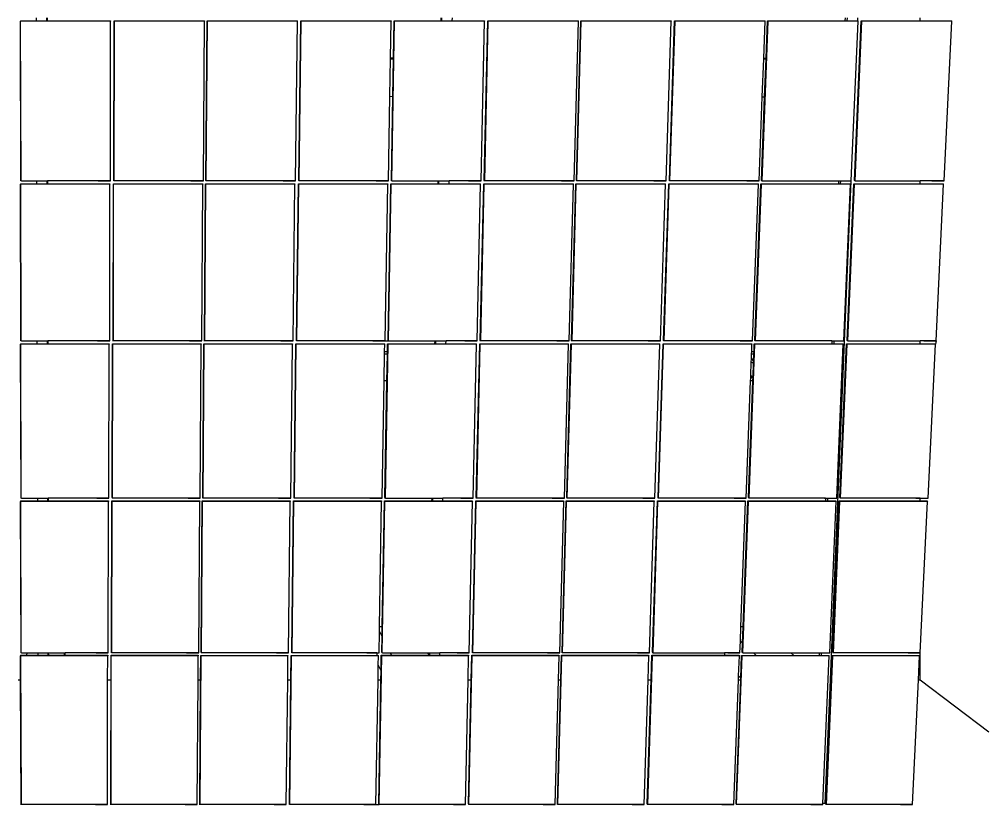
# Model space of a CAD drawing. Header units: inches. Extents: x -1217 to 1243, y -567 to 675.
# Drawn here: x -49 to 676, y -567 to 21 of the extents above; entities that cross this region are included whole.
import ezdxf

# ---------------------------------------------------------------- set-up
doc = ezdxf.new("R2010")
doc.units = ezdxf.units.IN
doc.header["$MEASUREMENT"] = 0

msp = doc.modelspace()

# ---------------------------------------------------------------- linework, layer by layer
for p, q in [((-48.46784, 19.36473), (-48.49133, 19.12535)), ((-48.49133, 19.12535), (-48.2844, 19.12423)), ((-48.0672, -100.32813), (-48.49133, 19.12535)), ((-48.46784, 19.36473), (-36.42002, 19.36453)), ((-48.2844, 19.12423), (-48.18621, 19.12535)), ((-47.86208, -100.32924), (-48.2844, 19.12423)), ((19.11697, 19.12427), (-48.18621, 19.12535)), ((-36.42002, 19.36453), (-36.4261, 21.69487)), ((-36.42002, 19.36453), (-28.60305, 19.36441)), ((-28.60305, 19.36441), (-28.60782, 21.69472)), ((-28.60305, 19.36441), (-28.5169, 19.36441)), ((-28.52166, 21.69472), (-28.5169, 19.36441)), ((-28.5169, 19.36441), (19.10771, 19.36364)), ((18.94977, -100.3292), (19.11697, 19.12427)), ((19.10771, 19.36364), (19.11697, 19.12427)), ((21.52891, -100.03456), (21.71878, 19.36364)), ((21.53926, -100.3292), (21.72931, 19.12427)), ((21.71878, 19.36364), (21.72931, 19.12427)), ((21.71878, 19.36364), (89.29433, 19.36255)), ((21.72931, 19.12427), (21.93623, 19.12314)), ((21.74437, -100.3303), (21.93623, 19.12314)), ((21.93623, 19.12314), (22.03443, 19.12427)), ((89.3376, 19.12318), (22.03443, 19.12427)), ((88.55621, -100.33026), (89.3376, 19.12318)), ((89.29433, 19.36255), (89.3376, 19.12318)), ((90.5046, -100.03711), (91.30279, 19.36105)), ((90.54807, -100.33174), (91.34704, 19.12168)), ((90.75318, -100.33285), (91.55395, 19.12055)), ((91.30279, 19.36105), (91.34704, 19.12168)), ((91.30279, 19.36105), (158.87831, 19.35996)), ((91.34704, 19.12168), (91.55395, 19.12055)), ((91.55395, 19.12055), (91.65216, 19.12168)), ((158.95531, 19.12059), (91.65216, 19.12168)), ((157.56501, -100.33281), (158.95531, 19.12059)), ((158.87831, 19.35996), (158.95531, 19.12059)), ((160.0776, -100.03817), (161.48938, 19.35996)), ((160.1545, -100.33281), (161.56765, 19.12059)), ((160.3596, -100.33392), (161.77456, 19.11946)), ((161.48938, 19.35996), (161.56765, 19.12059)), ((161.48938, 19.35996), (229.0649, 19.35888)), ((161.56765, 19.12059), (161.77456, 19.11946)), ((161.77456, 19.11946), (161.87276, 19.12059)), ((229.17591, 19.1195), (161.87276, 19.12059)), ((228.71245, -8.49912), (229.17591, 19.1195)), ((229.0649, 19.35888), (229.17591, 19.1195)), ((229.45862, -100.32451), (231.48329, 19.12903)), ((229.66372, -100.32562), (231.69019, 19.1279)), ((230.89906, -8.49912), (231.37116, 19.3684)), ((231.37116, 19.3684), (231.48329, 19.12903)), ((231.37116, 19.3684), (266.3345, 19.36784)), ((231.48329, 19.12903), (231.69019, 19.1279)), ((231.69019, 19.1279), (231.7884, 19.12903)), ((299.09158, 19.12795), (231.7884, 19.12903)), ((266.37894, 21.69812), (266.3345, 19.36784)), ((266.3345, 19.36784), (267.13908, 19.36783)), ((267.13908, 19.36783), (267.18366, 21.6981)), ((267.13908, 19.36783), (274.95605, 19.3677)), ((274.95605, 19.3677), (275.00193, 21.69796)), ((274.95605, 19.3677), (298.94671, 19.36732)), ((296.47558, -100.32558), (299.09158, 19.12795)), ((298.92147, -100.03095), (301.55778, 19.36732)), ((298.94671, 19.36732), (299.09158, 19.12795)), ((299.06507, -100.32558), (301.70392, 19.12795)), ((299.27016, -100.32669), (301.91082, 19.12682)), ((301.55778, 19.36732), (301.70392, 19.12795)), ((301.55778, 19.36732), (369.13331, 19.36623)), ((301.70392, 19.12795), (301.91082, 19.12682)), ((301.91082, 19.12682), (302.00904, 19.12795)), ((369.31221, 19.12686), (302.00904, 19.12795)), ((366.08202, -100.32665), (369.31221, 19.12686)), ((367.89712, -100.03349), (371.14175, 19.36473)), ((368.07386, -100.32813), (371.32162, 19.12535)), ((368.27894, -100.32924), (371.52851, 19.12423)), ((369.13331, 19.36623), (369.31221, 19.12686)), ((371.14175, 19.36473), (371.32162, 19.12535)), ((371.14175, 19.36473), (438.71727, 19.36364)), ((371.32162, 19.12535), (371.52851, 19.12423)), ((371.52851, 19.12423), (371.62673, 19.12535)), ((438.92988, 19.12427), (371.62673, 19.12535)), ((435.09079, -100.3292), (438.92988, 19.12427)), ((437.47012, -100.03456), (441.32834, 19.36364)), ((437.68028, -100.3292), (441.54222, 19.12427)), ((437.88535, -100.3303), (441.74911, 19.12314)), ((438.71727, 19.36364), (438.92988, 19.12427)), ((441.32834, 19.36364), (441.54222, 19.12427)), ((441.32834, 19.36364), (508.90385, 19.36255)), ((441.54222, 19.12427), (441.74911, 19.12314)), ((441.74911, 19.12314), (441.84734, 19.12427)), ((509.15048, 19.12318), (441.84734, 19.12427)), ((506.68902, -100.33174), (511.15987, 19.12168)), ((506.89409, -100.33285), (511.36675, 19.12055)), ((508.11917, -8.54022), (509.15048, 19.12318)), ((508.90385, 19.36255), (509.15048, 19.12318)), ((509.86741, -8.5696), (510.91227, 19.36105)), ((510.91227, 19.36105), (511.15987, 19.12168)), ((510.91227, 19.36105), (568.97903, 19.36012)), ((511.15987, 19.12168), (511.36675, 19.12055)), ((511.36675, 19.12055), (511.46499, 19.12168)), ((578.76811, 19.12059), (511.46499, 19.12168)), ((569.07396, 21.69033), (568.97903, 19.36012)), ((568.97903, 19.36012), (570.69787, 19.36009)), ((570.69787, 19.36009), (570.79311, 21.69031)), ((570.69787, 19.36009), (578.48776, 19.35996)), ((573.70592, -100.33281), (578.76811, 19.12059)), ((576.01869, -100.03817), (581.09883, 19.35996)), ((576.29541, -100.33281), (581.38044, 19.12059)), ((576.50047, -100.33392), (581.58732, 19.11946)), ((578.48776, 19.35996), (578.5139, 19.33764)), ((578.5139, 19.33764), (578.61138, 21.69032)), ((578.5139, 19.33764), (578.76811, 19.12059)), ((581.09883, 19.35996), (581.38044, 19.12059)), ((581.09883, 19.35996), (625.22167, 19.35925)), ((581.38044, 19.12059), (581.58732, 19.11946)), ((581.58732, 19.11946), (581.68556, 19.12059)), ((648.98867, 19.1195), (581.68556, 19.12059)), ((625.22167, 19.35925), (625.22167, 21.6895)), ((625.22167, 19.35925), (648.6743, 19.35888)), ((643.3123, -100.33388), (648.98867, 19.1195)), ((648.6743, 19.35888), (648.98867, 19.1195)), ((228.23619, -36.88101), (228.70582, -8.89463)), ((228.70582, -8.89463), (228.71245, -8.49912)), ((228.70582, -8.89463), (230.89092, -8.97961)), ((230.89906, -8.49912), (228.71245, -8.49912)), ((230.41229, -37.23265), (230.89092, -8.97961)), ((230.89092, -8.97961), (230.89906, -8.49912)), ((507.04357, -37.39199), (508.10136, -9.01812)), ((508.10136, -9.01812), (508.11917, -8.54022)), ((508.10136, -9.01812), (509.84948, -9.04915)), ((508.11917, -8.54022), (509.86741, -8.5696)), ((508.7844, -37.52037), (509.84948, -9.04915)), ((509.84948, -9.04915), (509.86741, -8.5696)), ((227.17142, -100.33388), (228.23619, -36.88101)), ((228.23619, -36.88101), (230.41229, -37.23265)), ((229.34844, -100.02988), (230.41229, -37.23265)), ((504.6972, -100.33026), (507.04357, -37.39199)), ((506.44573, -100.03711), (508.7844, -37.52037)), ((507.04357, -37.39199), (508.7844, -37.52037)), ((-48.39297, -100.32924), (-48.46698, -100.32924)), ((-48.0672, -100.32813), (-48.16453, -100.32924)), ((-47.86208, -100.32924), (-48.0672, -100.32813)), ((-47.76475, -100.32813), (-47.86208, -100.32924)), ((-47.76475, -100.32813), (-36.10781, -100.32835)), ((-36.102, -102.55656), (-36.10781, -100.32835)), ((-36.10781, -100.32835), (-28.35785, -100.32849)), ((-28.35329, -102.55668), (-28.35785, -100.32849)), ((-28.35785, -100.32849), (-28.27252, -100.3285)), ((-28.27252, -100.3285), (-28.26797, -102.55669)), ((18.94977, -100.3292), (-28.27252, -100.3285)), ((9.64019, -100.3292), (18.94976, -100.33069)), ((18.94976, -100.33069), (18.94977, -100.3292)), ((21.21348, -100.33031), (21.13947, -100.33031)), ((21.53926, -100.3292), (21.44192, -100.33031)), ((21.53926, -100.3292), (21.52891, -100.03456)), ((21.74437, -100.3303), (21.53926, -100.3292)), ((21.8417, -100.3292), (21.74437, -100.3303)), ((88.55621, -100.33026), (21.8417, -100.3292)), ((79.24663, -100.33027), (88.5562, -100.33175)), ((88.5562, -100.33175), (88.55621, -100.33026)), ((90.22229, -100.33285), (90.14828, -100.33285)), ((90.54807, -100.33174), (90.45073, -100.33285)), ((90.54807, -100.33174), (90.5046, -100.03711)), ((90.75318, -100.33285), (90.54807, -100.33174)), ((90.85052, -100.33174), (90.75318, -100.33285)), ((157.56501, -100.33281), (90.85052, -100.33174)), ((148.25543, -100.33282), (157.56499, -100.3343)), ((157.56499, -100.3343), (157.56501, -100.33281)), ((159.82871, -100.33392), (159.7547, -100.33392)), ((160.1545, -100.33281), (160.05715, -100.33392)), ((160.1545, -100.33281), (160.0776, -100.03817)), ((160.3596, -100.33392), (160.1545, -100.33281)), ((160.45695, -100.33281), (160.3596, -100.33392)), ((227.17142, -100.33388), (160.45695, -100.33281)), ((217.86185, -100.33388), (227.1714, -100.33537)), ((227.1714, -100.33537), (227.17142, -100.33388)), ((229.13283, -100.32562), (229.05882, -100.32562)), ((229.45862, -100.32451), (229.34844, -100.02988)), ((229.45862, -100.32451), (229.36127, -100.32562)), ((229.66372, -100.32562), (229.45862, -100.32451)), ((229.76107, -100.32451), (229.66372, -100.32562)), ((229.76107, -100.32451), (264.05208, -100.32516)), ((264.05208, -100.32516), (264.00959, -102.55331)), ((264.05208, -100.32516), (264.84903, -100.32517)), ((264.8064, -102.55332), (264.84903, -100.32517)), ((264.84903, -100.32517), (272.59899, -100.32532)), ((272.55511, -102.55345), (272.59899, -100.32532)), ((296.47558, -100.32558), (272.59899, -100.32532)), ((287.166, -100.32559), (296.47555, -100.32707)), ((296.47555, -100.32707), (296.47558, -100.32558)), ((298.73927, -100.32669), (298.66526, -100.32669)), ((299.06507, -100.32558), (298.92147, -100.03095)), ((299.06507, -100.32558), (298.96771, -100.32669)), ((299.27016, -100.32669), (299.06507, -100.32558)), ((299.36752, -100.32558), (299.27016, -100.32669)), ((366.08202, -100.32665), (299.36752, -100.32558)), ((356.77244, -100.32665), (366.08198, -100.32814)), ((366.08198, -100.32814), (366.08202, -100.32665)), ((367.74805, -100.32924), (367.67404, -100.32924)), ((368.07386, -100.32813), (367.89712, -100.03349)), ((368.07386, -100.32813), (367.97649, -100.32924)), ((368.27894, -100.32924), (368.07386, -100.32813)), ((368.3763, -100.32813), (368.27894, -100.32924)), ((435.09079, -100.3292), (368.3763, -100.32813)), ((425.78121, -100.3292), (435.09074, -100.33069)), ((435.09074, -100.33069), (435.09079, -100.3292)), ((437.35447, -100.33031), (437.28046, -100.33031)), ((437.68028, -100.3292), (437.47012, -100.03456)), ((437.68028, -100.3292), (437.58291, -100.33031)), ((437.88535, -100.3303), (437.68028, -100.3292)), ((437.98273, -100.3292), (437.88535, -100.3303)), ((504.6972, -100.33026), (437.98273, -100.3292)), ((495.38762, -100.33027), (504.69714, -100.33175)), ((504.69714, -100.33175), (504.6972, -100.33026)), ((506.3632, -100.33285), (506.28919, -100.33285)), ((506.68902, -100.33174), (506.44573, -100.03711)), ((506.68902, -100.33174), (506.59164, -100.33285)), ((506.89409, -100.33285), (506.68902, -100.33174)), ((506.99147, -100.33174), (506.89409, -100.33285)), ((506.99147, -100.33174), (564.10302, -100.33281)), ((558.07684, -473.91113), (573.55553, -100.33281)), ((564.10302, -100.33281), (564.01225, -102.5609)), ((564.10302, -100.33281), (565.80557, -100.33282)), ((564.39634, -100.33282), (573.70586, -100.3343)), ((565.7145, -102.56093), (565.80557, -100.33282)), ((565.80557, -100.33282), (573.55553, -100.33281)), ((573.55553, -100.33281), (573.70592, -100.33281)), ((573.70586, -100.3343), (573.70592, -100.33281)), ((575.96959, -100.33392), (575.89558, -100.33392)), ((576.29541, -100.33281), (576.01869, -100.03817)), ((576.29541, -100.33281), (576.19803, -100.33392)), ((576.50047, -100.33392), (576.29541, -100.33281)), ((576.59786, -100.33281), (576.50047, -100.33392)), ((576.59786, -100.33281), (625.22167, -100.33372)), ((625.22167, -102.56184), (625.22167, -100.33372)), ((643.3123, -100.33388), (625.22167, -100.33372)), ((634.00272, -100.33388), (643.31223, -100.33537)), ((643.31223, -100.33537), (643.3123, -100.33388)), ((-48.43468, -102.55636), (-48.45795, -102.85216)), ((-48.45795, -102.85216), (-48.25287, -102.85327)), ((-48.03786, -220.19058), (-48.45795, -102.85216)), ((-48.43468, -102.55636), (-36.102, -102.55656)), ((-48.25287, -102.85327), (-48.15555, -102.85216)), ((-47.83456, -220.19167), (-48.25287, -102.85327)), ((18.54653, -102.85322), (-48.15555, -102.85216)), ((-36.102, -102.55656), (-28.35329, -102.55668)), ((-28.35329, -102.55668), (-28.26797, -102.55669)), ((-28.26797, -102.55669), (18.53762, -102.55743)), ((18.38574, -220.19163), (18.54653, -102.85322)), ((18.53762, -102.55743), (18.54653, -102.85322)), ((20.94233, -219.84256), (21.12538, -102.55743)), ((20.95231, -220.19163), (21.13553, -102.85322)), ((21.12538, -102.55743), (21.13553, -102.85322)), ((21.12538, -102.55743), (88.09768, -102.5585)), ((21.13553, -102.85322), (21.3406, -102.85433)), ((21.1556, -220.19272), (21.3406, -102.85433)), ((21.3406, -102.85433), (21.43792, -102.85322)), ((88.13999, -102.85429), (21.43792, -102.85322)), ((87.3759, -220.19268), (88.13999, -102.85429)), ((88.09768, -102.5585), (88.13999, -102.85429)), ((89.30761, -219.84506), (90.08821, -102.55998)), ((89.35013, -220.19414), (90.13148, -102.85577)), ((89.55342, -220.19523), (90.33655, -102.85688)), ((90.08821, -102.55998), (90.13148, -102.85577)), ((90.08821, -102.55998), (157.06049, -102.56104)), ((90.13148, -102.85577), (90.33655, -102.85688)), ((90.33655, -102.85688), (90.43387, -102.85577)), ((157.13592, -102.85684), (90.43387, -102.85577)), ((155.77371, -220.19518), (157.13592, -102.85684)), ((157.06049, -102.56104), (157.13592, -102.85684)), ((158.26491, -219.84611), (159.64825, -102.56104)), ((158.34027, -220.19518), (159.72493, -102.85684)), ((158.54355, -220.19627), (159.92999, -102.85795)), ((159.64825, -102.56104), (159.72493, -102.85684)), ((159.64825, -102.56104), (226.62051, -102.56211)), ((159.72493, -102.85684), (159.92999, -102.85795)), ((159.92999, -102.85795), (160.02732, -102.85684)), ((226.72936, -102.85791), (160.02732, -102.85684)), ((224.76383, -220.19623), (226.72936, -102.85791)), ((226.62051, -102.56211), (226.72936, -102.85791)), ((226.92273, -219.83796), (228.90619, -102.55275)), ((227.03078, -220.18703), (229.01613, -102.84854)), ((227.23406, -220.18812), (229.22119, -102.84965)), ((228.90619, -102.55275), (229.01613, -102.84854)), ((228.90619, -102.55275), (264.00959, -102.55331)), ((229.01613, -102.84854), (229.22119, -102.84965)), ((229.22119, -102.84965), (229.31852, -102.84854)), ((296.0206, -102.84961), (229.31852, -102.84854)), ((264.00959, -102.55331), (264.8064, -102.55332)), ((264.8064, -102.55332), (272.55511, -102.55345)), ((272.55511, -102.55345), (295.87849, -102.55382)), ((293.45438, -220.18808), (296.0206, -102.84961)), ((295.87849, -102.55382), (296.0206, -102.84961)), ((295.88006, -219.83901), (298.46625, -102.55382)), ((296.02094, -220.18808), (298.60961, -102.84961)), ((296.22422, -220.18917), (298.81466, -102.85072)), ((298.46625, -102.55382), (298.60961, -102.84961)), ((298.46625, -102.55382), (365.43854, -102.55489)), ((298.60961, -102.84961), (298.81466, -102.85072)), ((298.81466, -102.85072), (298.912, -102.84961)), ((365.61406, -102.85068), (298.912, -102.84961)), ((362.44454, -220.18913), (365.61406, -102.85068)), ((364.2453, -219.84151), (367.42905, -102.55636)), ((364.41873, -220.19058), (367.60552, -102.85216)), ((364.622, -220.19167), (367.81057, -102.85327)), ((365.43854, -102.55489), (365.61406, -102.85068)), ((367.42905, -102.55636), (367.60552, -102.85216)), ((367.42905, -102.55636), (434.40132, -102.55743)), ((367.60552, -102.85216), (367.81057, -102.85327)), ((367.81057, -102.85327), (367.90792, -102.85216)), ((434.60996, -102.85322), (367.90792, -102.85216)), ((430.84231, -220.19163), (434.60996, -102.85322)), ((433.20261, -219.84256), (436.98908, -102.55743)), ((433.40887, -220.19163), (437.19897, -102.85322)), ((433.61213, -220.19272), (437.40401, -102.85433)), ((434.40132, -102.55743), (434.60996, -102.85322)), ((436.98908, -102.55743), (437.19897, -102.85322)), ((436.98908, -102.55743), (503.96134, -102.5585)), ((437.19897, -102.85322), (437.40401, -102.85433)), ((437.40401, -102.85433), (437.50136, -102.85322)), ((504.20339, -102.85429), (437.50136, -102.85322)), ((499.83243, -220.19268), (504.20339, -102.85429)), ((501.5678, -219.84506), (505.95183, -102.55998)), ((501.80661, -220.19414), (506.19484, -102.85577)), ((502.00987, -220.19523), (506.39987, -102.85688)), ((503.96134, -102.5585), (504.20339, -102.85429)), ((505.95183, -102.55998), (506.19484, -102.85577)), ((505.95183, -102.55998), (564.01225, -102.5609)), ((506.19484, -102.85577), (506.39987, -102.85688)), ((506.39987, -102.85688), (506.49723, -102.85577)), ((573.19925, -102.85684), (506.49723, -102.85577)), ((564.01225, -102.5609), (565.7145, -102.56093)), ((565.7145, -102.56093), (572.92407, -102.56104)), ((568.23016, -220.19518), (573.19925, -102.85684)), ((570.52507, -219.84611), (575.51184, -102.56104)), ((570.79672, -220.19518), (575.78825, -102.85684)), ((570.99997, -220.19627), (575.99328, -102.85795)), ((572.92407, -102.56104), (573.19925, -102.85684)), ((575.51184, -102.56104), (575.78825, -102.85684)), ((575.51184, -102.56104), (625.22167, -102.56184)), ((575.78825, -102.85684), (575.99328, -102.85795)), ((575.99328, -102.85795), (576.09065, -102.85684)), ((642.79265, -102.85791), (576.09065, -102.85684)), ((625.22167, -102.56184), (642.48407, -102.56211)), ((637.22026, -220.19623), (642.79265, -102.85791)), ((642.48407, -102.56211), (642.79265, -102.85791)), ((-48.36075, -220.19168), (-48.4341, -220.19168)), ((-48.40211, -222.3214), (-48.42515, -222.67159)), ((-48.42515, -222.67159), (-48.22189, -222.67267)), ((-48.00903, -337.95061), (-48.42515, -222.67159)), ((-48.40211, -222.3214), (-35.7896, -222.3216)), ((-48.22189, -222.67267), (-48.12543, -222.67159)), ((-47.80752, -337.95168), (-48.22189, -222.67267)), ((-48.03786, -220.19058), (-48.13433, -220.19168)), ((17.98618, -222.67263), (-48.12543, -222.67159)), ((-47.83456, -220.19167), (-48.03786, -220.19058)), ((-47.73809, -220.19058), (-47.83456, -220.19167)), ((-47.73809, -220.19058), (-35.79516, -220.19081)), ((-35.7896, -222.3216), (-35.79516, -220.19081)), ((-35.79516, -220.19081), (-28.11231, -220.19095)), ((-35.7896, -222.3216), (-28.10794, -222.32172)), ((-28.10794, -222.32172), (-28.11231, -220.19095)), ((-28.11231, -220.19095), (-28.02779, -220.19095)), ((-28.10794, -222.32172), (-28.02344, -222.32172)), ((-28.02779, -220.19095), (-28.02344, -222.32172)), ((18.38574, -220.19163), (-28.02779, -220.19095)), ((-28.02344, -222.32172), (17.97762, -222.32245)), ((9.15859, -220.19164), (18.38574, -220.1931)), ((17.83162, -337.95164), (17.98618, -222.67263)), ((17.97762, -222.32245), (17.98618, -222.67263)), ((18.38574, -220.1931), (18.38574, -220.19163)), ((20.36604, -337.55008), (20.54248, -222.32245)), ((20.37566, -337.95164), (20.55226, -222.67263)), ((20.54248, -222.32245), (20.55226, -222.67263)), ((20.54248, -222.32245), (86.9222, -222.32349)), ((20.55226, -222.67263), (20.75552, -222.67372)), ((20.62941, -220.19272), (20.55606, -220.19272)), ((20.57717, -337.95272), (20.75552, -222.67372)), ((20.75552, -222.67372), (20.85198, -222.67263)), ((86.96358, -222.67368), (20.85198, -222.67263)), ((20.95231, -220.19163), (20.85583, -220.19272)), ((20.95231, -220.19163), (20.94233, -219.84256)), ((21.1556, -220.19272), (20.95231, -220.19163)), ((21.25208, -220.19163), (21.1556, -220.19272)), ((87.3759, -220.19268), (21.25208, -220.19163)), ((78.14875, -220.19269), (87.37589, -220.19415)), ((86.2163, -337.95268), (86.96358, -222.67368)), ((86.9222, -222.32349), (86.96358, -222.67368)), ((87.37589, -220.19415), (87.3759, -220.19268)), ((88.13161, -337.55254), (88.89512, -222.32495)), ((88.1732, -337.9541), (88.93744, -222.67514)), ((88.37471, -337.95517), (89.14069, -222.67622)), ((88.89512, -222.32495), (88.93744, -222.67514)), ((88.89512, -222.32495), (155.27482, -222.32599)), ((88.93744, -222.67514), (89.14069, -222.67622)), ((89.02723, -220.19523), (88.95388, -220.19523)), ((89.14069, -222.67622), (89.23715, -222.67513)), ((155.34873, -222.67618), (89.23715, -222.67513)), ((89.35013, -220.19414), (89.25365, -220.19523)), ((89.35013, -220.19414), (89.30761, -219.84506)), ((89.55342, -220.19523), (89.35013, -220.19414)), ((89.6499, -220.19414), (89.55342, -220.19523)), ((155.77371, -220.19518), (89.6499, -220.19414)), ((146.54655, -220.19519), (155.77369, -220.19665)), ((154.01383, -337.95513), (155.34873, -222.67618)), ((155.27482, -222.32599), (155.34873, -222.67618)), ((155.77369, -220.19665), (155.77371, -220.19518)), ((156.48401, -337.55357), (157.83968, -222.32599)), ((156.55786, -337.95513), (157.91482, -222.67618)), ((156.75936, -337.9562), (158.11807, -222.67727)), ((157.83968, -222.32599), (157.91482, -222.67618)), ((157.83968, -222.32599), (224.21937, -222.32704)), ((157.91482, -222.67618), (158.11807, -222.67727)), ((158.01736, -220.19627), (157.94401, -220.19627)), ((158.11807, -222.67727), (158.21453, -222.67618)), ((224.32611, -222.67723), (158.21453, -222.67618)), ((158.34027, -220.19518), (158.24378, -220.19627)), ((158.34027, -220.19518), (158.26491, -219.84611)), ((158.54355, -220.19627), (158.34027, -220.19518)), ((158.64004, -220.19518), (158.54355, -220.19627)), ((224.76383, -220.19623), (158.64004, -220.19518)), ((215.53668, -220.19624), (224.76381, -220.1977)), ((224.21937, -222.32704), (224.32611, -222.67723)), ((224.23639, -228.04231), (224.32611, -222.67723)), ((224.64553, -337.94713), (226.59263, -222.66804)), ((224.76381, -220.1977), (224.76383, -220.19623)), ((224.76383, -220.19665), (227.33039, -220.19665)), ((224.84702, -337.9482), (226.79587, -222.66912)), ((226.38817, -228.04231), (226.48481, -222.31785)), ((226.48481, -222.31785), (226.59263, -222.66804)), ((226.48481, -222.31785), (261.72579, -222.31841)), ((226.59263, -222.66804), (226.79587, -222.66912)), ((226.70787, -220.18812), (226.63452, -220.18812)), ((226.79587, -222.66912), (226.89235, -222.66804)), ((293.00395, -222.66908), (226.89235, -222.66804)), ((227.03078, -220.18703), (226.92273, -219.83796)), ((227.03078, -220.18703), (226.93429, -220.18812)), ((227.23406, -220.18812), (227.03078, -220.18703)), ((227.33055, -220.18703), (227.23406, -220.18812)), ((227.33055, -220.18703), (261.76642, -220.18767)), ((261.76642, -220.18767), (261.72579, -222.31841)), ((261.72579, -222.31841), (262.51498, -222.31842)), ((261.76642, -220.18767), (262.55574, -220.18769)), ((262.51498, -222.31842), (262.55574, -220.18769)), ((262.51498, -222.31842), (270.19664, -222.31854)), ((262.55574, -220.18769), (270.2386, -220.18783)), ((270.19664, -222.31854), (270.2386, -220.18783)), ((270.19664, -222.31854), (292.86453, -222.3189)), ((293.45438, -220.18808), (270.2386, -220.18783)), ((284.22722, -220.18809), (293.45435, -220.18955)), ((290.48618, -337.94816), (293.00395, -222.66908)), ((292.86453, -222.3189), (293.00395, -222.66908)), ((292.89198, -337.5466), (295.4294, -222.3189)), ((293.03022, -337.94816), (295.57004, -222.66908)), ((293.23171, -337.94923), (295.77328, -222.67017)), ((293.45435, -220.18955), (293.45438, -220.18808)), ((295.4294, -222.3189), (295.57004, -222.66908)), ((295.4294, -222.3189), (361.80911, -222.31994)), ((295.57004, -222.66908), (295.77328, -222.67017)), ((295.69803, -220.18917), (295.62468, -220.18917)), ((295.77328, -222.67017), (295.86975, -222.66908)), ((361.98135, -222.67013), (295.86975, -222.66908)), ((296.02094, -220.18808), (295.88006, -219.83901)), ((296.02094, -220.18808), (295.92445, -220.18917)), ((296.22422, -220.18917), (296.02094, -220.18808)), ((296.32071, -220.18808), (296.22422, -220.18917)), ((362.44454, -220.18913), (296.32071, -220.18808)), ((353.21738, -220.18914), (362.4445, -220.1906)), ((358.87086, -337.94919), (361.98135, -222.67013)), ((360.65751, -337.54905), (363.782, -222.3214)), ((360.82773, -337.95061), (363.95518, -222.67159)), ((361.02921, -337.95168), (364.15841, -222.67267)), ((361.80911, -222.31994), (361.98135, -222.67013)), ((362.4445, -220.1906), (362.44454, -220.18913)), ((363.782, -222.3214), (363.95518, -222.67159)), ((363.782, -222.3214), (430.1617, -222.32245)), ((363.95518, -222.67159), (364.15841, -222.67267)), ((364.09581, -220.19168), (364.02246, -220.19168)), ((364.15841, -222.67267), (364.2549, -222.67159)), ((364.41873, -220.19058), (364.2453, -219.84151)), ((430.36647, -222.67263), (364.2549, -222.67159)), ((364.41873, -220.19058), (364.32223, -220.19168)), ((364.622, -220.19167), (364.41873, -220.19058)), ((364.7185, -220.19058), (364.622, -220.19167)), ((430.84231, -220.19163), (364.7185, -220.19058)), ((421.61515, -220.19164), (430.84226, -220.1931)), ((426.66835, -337.95164), (430.36647, -222.67263)), ((429.00991, -337.55008), (432.72656, -222.32245)), ((429.21239, -337.95164), (432.93256, -222.67263)), ((429.41387, -337.95272), (433.13579, -222.67372)), ((430.1617, -222.32245), (430.36647, -222.67263)), ((430.84226, -220.1931), (430.84231, -220.19163)), ((432.72656, -222.32245), (432.93256, -222.67263)), ((432.72656, -222.32245), (499.10624, -222.32349)), ((432.93256, -222.67263), (433.13579, -222.67372)), ((433.08594, -220.19272), (433.01259, -220.19272)), ((433.13579, -222.67372), (433.23228, -222.67263)), ((433.40887, -220.19163), (433.20261, -219.84256)), ((499.34384, -222.67368), (433.23228, -222.67263)), ((433.40887, -220.19163), (433.31236, -220.19272)), ((433.61213, -220.19272), (433.40887, -220.19163)), ((433.70864, -220.19163), (433.61213, -220.19272)), ((499.83243, -220.19268), (433.70864, -220.19163)), ((490.60528, -220.19269), (499.83238, -220.19415)), ((497.00986, -337.9541), (501.31766, -222.67514)), ((497.21133, -337.95517), (501.52088, -222.67622)), ((499.10624, -222.32349), (499.34384, -222.67368)), ((499.14401, -228.04231), (499.34384, -222.67368)), ((499.83238, -220.19415), (499.83243, -220.19268)), ((500.86558, -228.04231), (501.07912, -222.32495)), ((501.07912, -222.32495), (501.31766, -222.67514)), ((501.07912, -222.32495), (559.13329, -222.32586)), ((501.31766, -222.67514), (501.52088, -222.67622)), ((501.48368, -220.19523), (501.41033, -220.19523)), ((501.52088, -222.67622), (501.61738, -222.67513)), ((501.80661, -220.19414), (501.5678, -219.84506)), ((567.72892, -222.67618), (501.61738, -222.67513)), ((501.80661, -220.19414), (501.7101, -220.19523)), ((502.00987, -220.19523), (501.80661, -220.19414)), ((502.10639, -220.19414), (502.00987, -220.19523)), ((559.22009, -220.19519), (502.10639, -220.19414)), ((559.00301, -220.19519), (568.2301, -220.19665)), ((559.22009, -220.19519), (559.13329, -222.32586)), ((559.13329, -222.32586), (560.81926, -222.32589)), ((559.22009, -220.19519), (560.90635, -220.19519)), ((560.81926, -222.32589), (560.90635, -220.19519)), ((560.81926, -222.32589), (567.45879, -222.32599)), ((560.90635, -220.19519), (568.23016, -220.19518)), ((562.85045, -337.95513), (567.72892, -222.67618)), ((565.12777, -337.55357), (570.02365, -222.32599)), ((565.39449, -337.95513), (570.29501, -222.67618)), ((565.59595, -337.9562), (570.49822, -222.67727)), ((567.45879, -222.32599), (567.72892, -222.67618)), ((568.2301, -220.19665), (568.23016, -220.19518)), ((570.02365, -222.32599), (570.29501, -222.67618)), ((570.02365, -222.32599), (625.22167, -222.32686)), ((570.29501, -222.67618), (570.49822, -222.67727)), ((570.47378, -220.19627), (570.40043, -220.19627)), ((570.49822, -222.67727), (570.59472, -222.67618)), ((570.79672, -220.19518), (570.52507, -219.84611)), ((636.70626, -222.67723), (570.59472, -222.67618)), ((570.79672, -220.19518), (570.7002, -220.19627)), ((570.99997, -220.19627), (570.79672, -220.19518)), ((571.09649, -220.19518), (570.99997, -220.19627)), ((571.09649, -220.19518), (625.22167, -220.19619)), ((625.22167, -222.32686), (625.22167, -220.19619)), ((637.22026, -220.19623), (625.22167, -220.19619)), ((625.22167, -222.32686), (636.4033, -222.32704)), ((627.9931, -220.19624), (637.22019, -220.1977)), ((631.23507, -337.95616), (636.70626, -222.67723)), ((636.4033, -222.32704), (636.70626, -222.67723)), ((637.22019, -220.1977), (636.70626, -222.67723)), ((637.22019, -220.1977), (637.22026, -220.19623)), ((223.86833, -250.05376), (224.20719, -229.7889)), ((224.20719, -229.7889), (224.23639, -228.04231)), ((224.20719, -229.7889), (226.35869, -229.7889)), ((224.23639, -228.04231), (226.38817, -228.04231)), ((226.18152, -240.28342), (226.35869, -229.7889)), ((226.35869, -229.7889), (226.38817, -228.04231)), ((498.93671, -233.61182), (499.079, -229.7889)), ((499.079, -229.7889), (499.14401, -228.04231)), ((499.079, -229.7889), (500.80035, -229.7889)), ((499.14401, -228.04231), (500.86558, -228.04231)), ((500.5956, -235.27071), (500.80035, -229.7889)), ((500.80035, -229.7889), (500.86558, -228.04231)), ((498.47621, -245.98362), (498.84146, -236.17091)), ((498.84146, -236.17091), (498.93671, -233.61182)), ((498.84146, -236.17091), (499.01159, -236.21424)), ((498.93671, -233.61182), (500.5956, -235.27071)), ((499.01159, -236.21424), (500.53345, -236.93463)), ((500.16436, -246.81667), (500.53345, -236.93463)), ((500.53345, -236.93463), (500.5956, -235.27071)), ((225.93803, -240.52691), (226.18152, -240.28342)), ((225.9497, -240.53934), (225.93803, -240.52691)), ((225.9497, -240.53934), (226.18111, -240.30793)), ((226.17342, -240.76306), (225.9497, -240.53934)), ((225.9497, -240.53934), (226.1772, -240.53934)), ((226.01658, -250.05376), (226.17342, -240.76306)), ((226.17342, -240.76306), (226.18111, -240.30793)), ((226.18111, -240.30793), (226.18152, -240.28342)), ((498.40107, -248.0025), (498.47621, -245.98362)), ((498.47621, -245.98362), (499.77771, -246.62586)), ((222.39848, -337.95616), (223.86833, -250.05376)), ((226.01658, -250.05376), (223.86833, -250.05376)), ((224.53956, -337.54557), (226.01658, -250.05376)), ((495.053, -337.95268), (498.32472, -250.05376)), ((496.7754, -337.55254), (500.04346, -250.05376)), ((498.32472, -250.05376), (498.40107, -248.0025)), ((500.04346, -250.05376), (498.32472, -250.05376)), ((499.77771, -246.62586), (498.40107, -248.0025)), ((499.82458, -246.57899), (499.77771, -246.62586)), ((499.77771, -246.62586), (500.16436, -246.81667)), ((500.04346, -250.05376), (500.16436, -246.81667)), ((-48.32909, -337.95169), (-48.4018, -337.95169)), ((-48.37011, -339.98419), (-48.39293, -340.38682)), ((-48.39293, -340.38682), (-48.19145, -340.38789)), ((-47.98071, -453.66022), (-48.39293, -340.38682)), ((-48.37011, -339.98419), (-35.48269, -339.98439)), ((-48.19145, -340.38789), (-48.09585, -340.38682)), ((-47.78095, -453.66128), (-48.19145, -340.38789)), ((-48.00903, -337.95061), (-48.10466, -337.95169)), ((17.43566, -340.38785), (-48.09585, -340.38682)), ((-47.80752, -337.95168), (-48.00903, -337.95061)), ((-47.71189, -337.95061), (-47.80752, -337.95168)), ((-47.71189, -337.95061), (-35.48799, -337.95084)), ((-35.48269, -339.98439), (-35.48799, -337.95084)), ((-35.48799, -337.95084), (-27.87107, -337.95098)), ((-35.48269, -339.98439), (-27.8669, -339.98451)), ((-27.8669, -339.98451), (-27.87107, -337.95098)), ((-27.87107, -337.95098), (-27.78735, -337.95098)), ((-27.8669, -339.98451), (-27.7832, -339.98451)), ((-27.78735, -337.95098), (-27.7832, -339.98451)), ((17.83162, -337.95164), (-27.78735, -337.95098)), ((-27.7832, -339.98451), (17.42744, -339.98522)), ((8.68545, -337.95165), (17.83162, -337.95308)), ((17.28714, -453.66124), (17.43566, -340.38785)), ((17.42744, -339.98522), (17.43566, -340.38785)), ((17.83162, -337.95308), (17.83162, -337.95164)), ((19.79978, -453.20906), (19.96981, -339.98522)), ((19.80904, -453.66124), (19.97923, -340.38785)), ((19.96981, -339.98522), (19.97923, -340.38785)), ((19.96981, -339.98522), (85.76734, -339.98625)), ((19.97923, -340.38785), (20.18071, -340.38892)), ((20.0556, -337.95272), (19.98289, -337.95272)), ((20.0088, -453.66229), (20.18071, -340.38892)), ((20.18071, -340.38892), (20.27632, -340.38785)), ((85.80781, -340.38888), (20.27632, -340.38785)), ((20.37566, -337.95164), (20.28003, -337.95272)), ((20.37566, -337.95164), (20.36604, -337.55008)), ((20.57717, -337.95272), (20.37566, -337.95164)), ((20.6728, -337.95164), (20.57717, -337.95272)), ((86.2163, -337.95268), (20.6728, -337.95164)), ((77.07013, -337.95268), (86.21629, -337.95411)), ((85.07689, -453.66225), (85.80781, -340.38888)), ((85.76734, -339.98625), (85.80781, -340.38888)), ((86.21629, -337.95411), (86.2163, -337.95268)), ((86.97607, -453.21147), (87.72296, -339.98767)), ((87.01676, -453.66365), (87.76436, -340.39031)), ((87.21652, -453.6647), (87.96583, -340.39138)), ((87.72296, -339.98767), (87.76436, -340.39031)), ((87.72296, -339.98767), (153.52048, -339.9887)), ((87.76436, -340.39031), (87.96583, -340.39138)), ((87.85314, -337.95517), (87.78043, -337.95517)), ((87.96583, -340.39138), (88.06144, -340.39031)), ((153.59292, -340.39134), (88.06144, -340.39031)), ((88.1732, -337.9541), (88.07757, -337.95517)), ((88.1732, -337.9541), (88.13161, -337.55254)), ((88.37471, -337.95517), (88.1732, -337.9541)), ((88.47034, -337.9541), (88.37471, -337.95517)), ((154.01383, -337.95513), (88.47034, -337.9541)), ((144.86766, -337.95514), (154.01381, -337.95657)), ((152.28459, -453.66466), (153.59292, -340.39134)), ((153.52048, -339.9887), (153.59292, -340.39134)), ((154.01381, -337.95657), (154.01383, -337.95513)), ((154.7341, -453.21248), (156.06285, -339.9887)), ((154.80649, -453.66466), (156.13649, -340.39134)), ((155.00624, -453.66572), (156.33796, -340.39241)), ((156.06285, -339.9887), (156.13649, -340.39134)), ((156.06285, -339.9887), (221.86036, -339.98973)), ((156.13649, -340.39134), (156.33796, -340.39241)), ((156.23779, -337.9562), (156.16509, -337.9562)), ((156.33796, -340.39241), (156.43358, -340.39134)), ((221.96505, -340.39237), (156.43358, -340.39134)), ((156.55786, -337.95513), (156.46223, -337.9562)), ((156.55786, -337.95513), (156.48401, -337.55357)), ((156.75936, -337.9562), (156.55786, -337.95513)), ((156.855, -337.95513), (156.75936, -337.9562)), ((222.39848, -337.95616), (156.855, -337.95513)), ((213.25231, -337.95617), (222.39846, -337.9576)), ((220.39959, -434.17828), (221.96505, -340.39237)), ((221.86036, -339.98973), (221.96505, -340.39237)), ((222.3018, -453.65679), (224.21169, -340.38334)), ((222.39846, -337.9576), (222.39848, -337.95616)), ((222.50155, -453.65785), (224.41314, -340.38441)), ((222.51849, -434.17828), (224.10594, -339.9807)), ((224.10594, -339.9807), (224.21169, -340.38334)), ((224.10594, -339.9807), (259.48208, -339.98125)), ((224.21169, -340.38334), (224.41314, -340.38441)), ((224.32545, -337.9482), (224.25274, -337.9482)), ((224.41314, -340.38441), (224.50877, -340.38334)), ((290.04028, -340.38437), (224.50877, -340.38334)), ((224.64553, -337.94713), (224.53956, -337.54557)), ((224.64553, -337.94713), (224.54988, -337.9482)), ((224.84702, -337.9482), (224.64553, -337.94713)), ((224.94267, -337.94712), (224.84702, -337.9482)), ((224.94267, -337.94712), (259.52085, -337.94776)), ((259.52085, -337.94776), (259.48208, -339.98125)), ((259.48208, -339.98125), (260.26377, -339.98127)), ((259.52085, -337.94776), (260.30268, -337.94778)), ((260.26377, -339.98127), (260.30268, -337.94778)), ((260.26377, -339.98127), (267.87956, -339.98139)), ((260.30268, -337.94778), (267.91961, -337.94792)), ((267.87956, -339.98139), (267.91961, -337.94792)), ((267.87956, -339.98139), (289.90348, -339.98173)), ((290.48618, -337.94816), (267.91961, -337.94792)), ((281.34, -337.94816), (290.48615, -337.94959)), ((287.56965, -453.65781), (290.04028, -340.38437)), ((289.90348, -339.98173), (290.04028, -340.38437)), ((289.9559, -453.20563), (292.44585, -339.98173)), ((290.09156, -453.65781), (292.58385, -340.38437)), ((290.29129, -453.65886), (292.7853, -340.38544)), ((290.48615, -337.94959), (290.48618, -337.94816)), ((292.44585, -339.98173), (292.58385, -340.38437)), ((292.44585, -339.98173), (358.24338, -339.98276)), ((292.58385, -340.38437), (292.7853, -340.38544)), ((292.71014, -337.94923), (292.63743, -337.94923)), ((292.7853, -340.38544), (292.88093, -340.38437)), ((358.41243, -340.3854), (292.88093, -340.38437)), ((293.03022, -337.94816), (292.89198, -337.5466)), ((293.03022, -337.94816), (292.93457, -337.94923)), ((293.23171, -337.94923), (293.03022, -337.94816)), ((293.32736, -337.94816), (293.23171, -337.94923)), ((358.87086, -337.94919), (293.32736, -337.94816)), ((349.72468, -337.94919), (358.87082, -337.95062)), ((355.3594, -453.65882), (358.41243, -340.3854)), ((357.13216, -453.20804), (360.19897, -339.98419)), ((357.29924, -453.66022), (360.36894, -340.38682)), ((357.49898, -453.66128), (360.57039, -340.38789)), ((358.24338, -339.98276), (358.41243, -340.3854)), ((358.87082, -337.95062), (358.87086, -337.94919)), ((360.19897, -339.98419), (360.36894, -340.38682)), ((360.19897, -339.98419), (425.99649, -339.98522)), ((360.36894, -340.38682), (360.57039, -340.38789)), ((360.50764, -337.95169), (360.43493, -337.95169)), ((360.57039, -340.38789), (360.66603, -340.38682)), ((360.82773, -337.95061), (360.65751, -337.54905)), ((426.1975, -340.38785), (360.66603, -340.38682)), ((360.82773, -337.95061), (360.73207, -337.95169)), ((361.02921, -337.95168), (360.82773, -337.95061)), ((361.12487, -337.95061), (361.02921, -337.95168)), ((426.66835, -337.95164), (361.12487, -337.95061)), ((417.52218, -337.95165), (426.6683, -337.95308)), ((422.56707, -453.66124), (426.1975, -340.38785)), ((424.89018, -453.20906), (428.53886, -339.98522)), ((425.08897, -453.66124), (428.74107, -340.38785)), ((425.2887, -453.66229), (428.94252, -340.38892)), ((425.99649, -339.98522), (426.1975, -340.38785)), ((426.6683, -337.95308), (426.66835, -337.95164)), ((428.53886, -339.98522), (428.74107, -340.38785)), ((428.53886, -339.98522), (494.33636, -339.98625)), ((428.74107, -340.38785), (428.94252, -340.38892)), ((428.8923, -337.95272), (428.81959, -337.95272)), ((428.94252, -340.38892), (429.03816, -340.38785)), ((429.21239, -337.95164), (429.00991, -337.55008)), ((494.56963, -340.38888), (429.03816, -340.38785)), ((429.21239, -337.95164), (429.11673, -337.95272)), ((429.41387, -337.95272), (429.21239, -337.95164)), ((429.50953, -337.95164), (429.41387, -337.95272)), ((495.053, -337.95268), (429.50953, -337.95164)), ((485.90682, -337.95268), (495.05295, -337.95411)), ((491.08142, -434.17828), (494.56963, -340.38888)), ((492.29661, -453.66365), (496.52613, -340.39031)), ((492.49633, -453.6647), (496.72756, -340.39138)), ((492.77672, -434.17828), (496.29194, -339.98767)), ((494.33636, -339.98625), (494.56963, -340.38888)), ((495.05295, -337.95411), (495.053, -337.95268)), ((496.29194, -339.98767), (496.52613, -340.39031)), ((496.29194, -339.98767), (554.33998, -339.98858)), ((496.52613, -340.39031), (496.72756, -340.39138)), ((496.68976, -337.95517), (496.61705, -337.95517)), ((496.72756, -340.39138), (496.82321, -340.39031)), ((497.00986, -337.9541), (496.7754, -337.55254)), ((562.35466, -340.39134), (496.82321, -340.39031)), ((497.00986, -337.9541), (496.91419, -337.95517)), ((497.21133, -337.95517), (497.00986, -337.9541)), ((497.307, -337.9541), (497.21133, -337.95517)), ((554.42282, -337.95514), (497.307, -337.9541)), ((553.70428, -337.95514), (562.85039, -337.95657)), ((554.42282, -337.95514), (554.33998, -339.98858)), ((554.33998, -339.98858), (556.00995, -339.98861)), ((554.42282, -337.95514), (556.09306, -337.95514)), ((556.00995, -339.98861), (556.09306, -337.95514)), ((556.00995, -339.98861), (562.08943, -339.9887)), ((556.09306, -337.95514), (562.85045, -337.95513)), ((557.56441, -453.66466), (562.35466, -340.39134)), ((559.8244, -453.21248), (564.6318, -339.9887)), ((560.08631, -453.66466), (564.89823, -340.39134)), ((560.28603, -453.66572), (565.09966, -340.39241)), ((562.08943, -339.9887), (562.35466, -340.39134)), ((562.85039, -337.95657), (562.85045, -337.95513)), ((564.6318, -339.9887), (564.89823, -340.39134)), ((564.6318, -339.9887), (625.22167, -339.98965)), ((564.89823, -340.39134), (565.09966, -340.39241)), ((565.07438, -337.9562), (565.00168, -337.9562)), ((565.09966, -340.39241), (565.19531, -340.39134)), ((565.39449, -337.95513), (565.12777, -337.55357)), ((630.72675, -340.39237), (565.19531, -340.39134)), ((565.39449, -337.95513), (565.29881, -337.9562)), ((565.59595, -337.9562), (565.39449, -337.95513)), ((565.69163, -337.95513), (565.59595, -337.9562)), ((625.22167, -337.95617), (565.69163, -337.95513)), ((622.0889, -337.95617), (631.235, -337.9576)), ((625.22167, -337.95617), (631.23507, -337.95616)), ((625.22167, -339.98965), (625.22167, -337.95617)), ((625.22167, -339.98965), (630.42927, -339.98973)), ((625.35409, -453.66568), (630.72675, -340.39237)), ((630.42927, -339.98973), (630.72675, -340.39237)), ((631.235, -337.9576), (631.23507, -337.95616)), ((220.33977, -437.76181), (220.39959, -434.17828)), ((222.51849, -434.17828), (220.39959, -434.17828)), ((222.38947, -441.83407), (222.51849, -434.17828)), ((490.68273, -444.89828), (491.08142, -434.17828)), ((492.77672, -434.17828), (491.08142, -434.17828)), ((492.32121, -446.38387), (492.77672, -434.17828)), ((220.07431, -453.66568), (220.33977, -437.76181)), ((220.33977, -437.76181), (222.38947, -441.83407)), ((222.19785, -453.20462), (222.38947, -441.83407)), ((490.35678, -453.66225), (490.68273, -444.89828)), ((490.68273, -444.89828), (492.32121, -446.38387)), ((492.0664, -453.21147), (492.32121, -446.38387)), ((-48.29798, -453.66128), (-48.37006, -453.66128)), ((-48.33867, -455.60101), (-48.36128, -456.05423)), ((-48.36128, -456.05423), (-48.16155, -456.05528)), ((-48.29577, -473.91113), (-48.36128, -456.05423)), ((-48.33867, -455.60101), (-43.84925, -455.60108)), ((-48.16155, -456.05528), (-48.06678, -456.05423)), ((-47.75484, -567.37493), (-48.16155, -456.05528)), ((-47.98071, -453.66022), (-48.0755, -453.66128)), ((16.89472, -456.05524), (-48.06678, -456.05423)), ((-47.78095, -453.66128), (-47.98071, -453.66022)), ((-47.68616, -453.66022), (-47.78095, -453.66128)), ((-47.68616, -453.66022), (-43.66246, -453.6603)), ((-43.66246, -453.6603), (-43.84925, -455.60108)), ((-43.84925, -455.60108), (-35.18111, -455.60122)), ((-43.66246, -453.6603), (-35.18617, -453.66045)), ((-35.18111, -455.60122), (-35.18617, -453.66045)), ((-35.18617, -453.66045), (-27.63403, -453.66059)), ((-35.18111, -455.60122), (-27.63005, -455.60134)), ((-27.63005, -455.60134), (-27.63403, -453.66059)), ((-27.63403, -453.66059), (-27.5511, -453.66059)), ((-27.63005, -455.60134), (-27.54714, -455.60134)), ((-27.5511, -453.66059), (-27.54714, -455.60134)), ((-27.5511, -453.66059), (-15.64485, -453.66081)), ((-27.54714, -455.60134), (-15.71178, -455.60152)), ((-15.64485, -453.66081), (-15.71178, -455.60152)), ((-15.71178, -455.60152), (-14.97298, -455.60153)), ((-15.64485, -453.66081), (-14.97298, -453.66082)), ((-14.97298, -455.60153), (-14.97298, -453.66082)), ((17.28714, -453.66124), (-14.97298, -453.66082)), ((-14.97298, -455.60153), (16.88682, -455.60203)), ((8.22054, -453.66124), (17.28714, -453.66265)), ((16.87184, -473.91113), (16.89472, -456.05524)), ((16.88682, -455.60203), (16.89472, -456.05524)), ((17.28714, -453.66265), (17.28714, -453.66124)), ((19.2522, -567.37489), (19.41617, -456.05524)), ((19.38014, -473.91113), (19.40709, -455.60203)), ((19.40709, -455.60203), (19.41617, -456.05524)), ((19.40709, -455.60203), (84.63257, -455.60304)), ((19.41617, -456.05524), (19.61589, -456.0563)), ((19.49177, -453.66229), (19.41969, -453.66229)), ((19.45024, -567.37592), (19.61589, -456.0563)), ((19.61589, -456.0563), (19.71067, -456.05524)), ((84.67216, -456.05626), (19.71067, -456.05524)), ((19.80904, -453.66124), (19.71425, -453.66229)), ((19.80904, -453.66124), (19.79978, -453.20906)), ((20.0088, -453.66229), (19.80904, -453.66124)), ((20.1036, -453.66124), (20.0088, -453.66229)), ((85.07689, -453.66225), (20.1036, -453.66124)), ((76.01028, -453.66225), (85.07688, -453.66366)), ((84.55747, -473.91113), (84.67216, -456.05626)), ((84.63257, -455.60304), (84.67216, -456.05626)), ((85.07688, -453.66366), (85.07689, -453.66225)), ((85.88027, -567.37726), (86.61168, -456.05766)), ((86.0783, -567.37829), (86.8114, -456.05871)), ((86.45097, -473.91113), (86.57119, -455.60444)), ((86.57119, -455.60444), (86.61168, -456.05766)), ((86.57119, -455.60444), (151.79665, -455.60545)), ((86.61168, -456.05766), (86.8114, -456.05871)), ((86.69948, -453.6647), (86.62741, -453.6647)), ((86.8114, -456.05871), (86.90619, -456.05766)), ((151.86766, -456.05867), (86.90619, -456.05766)), ((87.01676, -453.66365), (86.92196, -453.6647)), ((87.01676, -453.66365), (86.97607, -453.21147)), ((87.21652, -453.6647), (87.01676, -453.66365)), ((87.31132, -453.66365), (87.21652, -453.6647)), ((152.28459, -453.66466), (87.31132, -453.66365)), ((143.21799, -453.66467), (152.28457, -453.66608)), ((151.66199, -473.91113), (151.86766, -456.05867)), ((151.79665, -455.60545), (151.86766, -456.05867)), ((152.28457, -453.66608), (152.28459, -453.66466)), ((153.08533, -567.37826), (154.3891, -456.05867)), ((153.28335, -567.37929), (154.58881, -456.05972)), ((154.10263, -473.91113), (154.31692, -455.60545)), ((154.31692, -455.60545), (154.3891, -456.05867)), ((154.31692, -455.60545), (218.53606, -455.60645)), ((154.3891, -456.05867), (154.58881, -456.05972)), ((154.48921, -453.66572), (154.41713, -453.66572)), ((154.58881, -456.05972), (154.6836, -456.05867)), ((219.64507, -456.05968), (154.6836, -456.05867)), ((154.80649, -453.66466), (154.71168, -453.66572)), ((154.80649, -453.66466), (154.7341, -453.21248)), ((155.00624, -453.66572), (154.80649, -453.66466)), ((155.10105, -453.66466), (155.00624, -453.66572)), ((218.53606, -453.66568), (155.10105, -453.66466)), ((211.0077, -453.66568), (220.07428, -453.66709)), ((218.53606, -453.66568), (218.53606, -455.60645)), ((218.53606, -453.66568), (220.07431, -453.66568)), ((218.53606, -455.60645), (219.54237, -455.60646)), ((219.52801, -463.08518), (219.64507, -456.05968)), ((219.54237, -455.60646), (219.64507, -456.05968)), ((219.99851, -567.37052), (221.87216, -456.0508)), ((220.07428, -453.66709), (220.07431, -453.66568)), ((220.19653, -567.37156), (222.07187, -456.05186)), ((221.57, -467.39268), (221.76843, -455.59759)), ((221.76843, -455.59759), (221.87216, -456.0508)), ((221.76843, -455.59759), (229.31716, -455.59771)), ((221.87216, -456.0508), (222.07187, -456.05186)), ((221.98451, -453.65785), (221.91244, -453.65785)), ((222.07187, -456.05186), (222.16666, -456.0508)), ((287.12816, -456.05182), (222.16666, -456.0508)), ((222.3018, -453.65679), (222.19785, -453.20462)), ((222.3018, -453.65679), (222.20699, -453.65785)), ((222.50155, -453.65785), (222.3018, -453.65679)), ((222.59636, -453.65679), (222.50155, -453.65785)), ((222.59636, -453.65679), (228.34029, -453.6569)), ((228.34029, -453.6569), (229.31716, -455.59771)), ((228.34029, -453.6569), (256.35799, -453.65741)), ((229.31716, -455.59771), (257.27738, -455.59814)), ((256.35799, -453.65741), (257.28317, -455.29463)), ((256.35799, -453.65741), (257.31439, -453.65743)), ((257.28317, -455.29463), (257.27738, -455.59814)), ((257.27738, -455.59814), (258.05172, -455.59815)), ((257.31439, -453.65743), (257.28317, -455.29463)), ((257.31439, -453.65743), (258.08885, -453.65744)), ((258.05172, -455.59815), (258.08885, -453.65744)), ((258.05172, -455.59815), (265.60277, -455.59827)), ((258.08885, -453.65744), (265.64099, -453.65758)), ((265.60277, -455.59827), (265.64099, -453.65758)), ((265.60277, -455.59827), (286.99391, -455.5986)), ((287.56965, -453.65781), (265.64099, -453.65758)), ((278.50305, -453.65781), (287.56962, -453.65922)), ((286.73915, -473.91113), (287.12816, -456.05182)), ((286.99391, -455.5986), (287.12816, -456.05182)), ((287.20359, -567.37152), (289.6496, -456.05182)), ((287.4016, -567.37255), (289.84931, -456.05287)), ((287.56962, -453.65922), (287.56965, -453.65781)), ((289.112, -473.91113), (289.51418, -455.5986)), ((289.51418, -455.5986), (289.6496, -456.05182)), ((289.51418, -455.5986), (354.73966, -455.59961)), ((289.6496, -456.05182), (289.84931, -456.05287)), ((289.77426, -453.65886), (289.70219, -453.65886)), ((289.84931, -456.05287), (289.94411, -456.05182)), ((354.90559, -456.05283), (289.94411, -456.05182)), ((290.09156, -453.65781), (289.9559, -453.20563)), ((290.09156, -453.65781), (289.99674, -453.65886)), ((290.29129, -453.65886), (290.09156, -453.65781)), ((290.38611, -453.65781), (290.29129, -453.65886)), ((355.3594, -453.65882), (290.38611, -453.65781)), ((346.29279, -453.65883), (355.35936, -453.66023)), ((353.83162, -567.37389), (356.84509, -456.05423)), ((354.02963, -567.37493), (357.04478, -456.05528)), ((354.42479, -473.91113), (354.90559, -456.05283)), ((354.73966, -455.59961), (354.90559, -456.05283)), ((355.35936, -453.66023), (355.3594, -453.65882)), ((356.18283, -473.91113), (356.67825, -455.60101)), ((356.67825, -455.60101), (356.84509, -456.05423)), ((356.67825, -455.60101), (421.90371, -455.60203)), ((356.84509, -456.05423), (357.04478, -456.05528)), ((356.98194, -453.66128), (356.90987, -453.66128)), ((357.04478, -456.05528), (357.13959, -456.05423)), ((357.29924, -453.66022), (357.13216, -453.20804)), ((422.10106, -456.05524), (357.13959, -456.05423)), ((357.29924, -453.66022), (357.20442, -453.66128)), ((357.49898, -453.66128), (357.29924, -453.66022)), ((357.5938, -453.66022), (357.49898, -453.66128)), ((422.56707, -453.66124), (357.5938, -453.66022)), ((413.50046, -453.66124), (422.56702, -453.66265)), ((421.03668, -567.37489), (424.6225, -456.05524)), ((421.23468, -567.37592), (424.82219, -456.0563)), ((421.5293, -473.91113), (422.10106, -456.05524)), ((421.90371, -455.60203), (422.10106, -456.05524)), ((422.56702, -453.66265), (422.56707, -453.66124)), ((423.8345, -473.91113), (424.42397, -455.60203)), ((424.42397, -455.60203), (424.6225, -456.05524)), ((424.42397, -455.60203), (478.85954, -455.60287)), ((424.6225, -456.05524), (424.82219, -456.0563)), ((424.77166, -453.66229), (424.69959, -453.66229)), ((424.82219, -456.0563), (424.91701, -456.05524)), ((425.08897, -453.66124), (424.89018, -453.20906)), ((489.87846, -456.05626), (424.91701, -456.05524)), ((425.08897, -453.66124), (424.99414, -453.66229)), ((425.2887, -453.66229), (425.08897, -453.66124)), ((425.38352, -453.66124), (425.2887, -453.66229)), ((425.38352, -453.66124), (478.85954, -453.66221)), ((478.85954, -453.66221), (478.85954, -455.60287)), ((490.35678, -453.66225), (478.85954, -453.66221)), ((478.85954, -455.60287), (489.64942, -455.60304)), ((481.29018, -453.66225), (490.35673, -453.66366)), ((487.66467, -567.37726), (491.81795, -456.05766)), ((487.86267, -567.37829), (492.01763, -456.05871)), ((489.32076, -471.06361), (489.87846, -456.05626)), ((489.64942, -455.60304), (489.87846, -456.05626)), ((490.35673, -453.66366), (490.35678, -453.66225)), ((490.95292, -472.63488), (491.588, -455.60444)), ((491.588, -455.60444), (491.81795, -456.05766)), ((491.588, -455.60444), (502.49085, -455.60461)), ((491.81795, -456.05766), (492.01763, -456.05871)), ((491.9793, -453.6647), (491.90723, -453.6647)), ((492.01763, -456.05871), (492.11245, -456.05766)), ((492.29661, -453.66365), (492.0664, -453.21147)), ((557.07389, -456.05867), (492.11245, -456.05766)), ((492.29661, -453.66365), (492.20178, -453.6647)), ((492.49633, -453.6647), (492.29661, -453.66365)), ((492.59117, -453.66365), (492.49633, -453.6647)), ((492.59117, -453.66365), (500.35031, -453.6638)), ((500.35031, -453.6638), (502.49085, -455.60461)), ((500.35031, -453.6638), (528.36874, -453.6643)), ((502.49085, -455.60461), (530.62906, -455.60505)), ((528.36874, -453.6643), (530.62906, -455.60505)), ((528.36874, -453.6643), (549.70908, -453.66467)), ((530.62906, -455.60505), (549.63002, -455.60534)), ((548.49781, -453.66467), (557.56435, -453.66608)), ((549.70908, -453.66467), (549.63002, -455.60534)), ((549.63002, -455.60534), (551.28426, -455.60537)), ((549.70908, -453.66467), (551.36358, -453.66467)), ((551.28426, -455.60537), (551.36358, -453.66467)), ((551.28426, -455.60537), (556.81343, -455.60545)), ((551.36358, -453.66467), (557.56441, -453.66466)), ((552.40456, -566.54972), (557.07389, -456.05867)), ((554.8697, -567.37826), (559.59533, -456.05867)), ((555.06769, -567.37929), (559.79501, -456.05972)), ((556.81343, -455.60545), (557.07389, -456.05867)), ((557.56435, -453.66608), (557.56441, -453.66466)), ((558.55699, -473.91113), (559.3337, -455.60545)), ((559.3337, -455.60545), (559.59533, -456.05867)), ((559.3337, -455.60545), (624.55912, -455.60646)), ((559.59533, -456.05867), (559.79501, -456.05972)), ((559.76899, -453.66572), (559.69692, -453.66572)), ((559.79501, -456.05972), (559.88983, -456.05867)), ((560.08631, -453.66466), (559.8244, -453.21248)), ((624.85127, -456.05968), (559.88983, -456.05867)), ((560.08631, -453.66466), (559.99147, -453.66572)), ((560.28603, -453.66572), (560.08631, -453.66466)), ((560.38087, -453.66466), (560.28603, -453.66572)), ((625.22167, -453.66568), (560.38087, -453.66466)), ((616.28749, -453.66568), (625.35403, -453.66709)), ((624.00508, -473.91113), (624.85127, -456.05968)), ((624.55912, -455.60646), (624.85127, -456.05968)), ((625.22167, -473.91113), (625.22167, -453.66568)), ((625.22167, -453.66568), (625.35409, -453.66568)), ((625.35403, -453.66709), (625.35409, -453.66568)), ((219.34762, -473.91113), (219.52801, -463.08518)), ((219.52801, -463.08518), (221.57, -467.39268)), ((221.46034, -473.91113), (221.57, -467.39268)), ((489.21494, -473.91113), (489.32076, -471.06361)), ((489.32076, -471.06361), (490.95292, -472.63488)), ((-50.20746, -473.91113), (-48.29577, -473.91113)), ((-47.95288, -567.37389), (-48.29577, -473.91113)), ((16.75205, -567.37489), (16.87184, -473.91113)), ((16.87184, -473.91113), (19.38014, -473.91113)), ((19.24328, -566.87389), (19.38014, -473.91113)), ((83.95713, -567.37588), (84.55747, -473.91113)), ((84.55747, -473.91113), (86.45097, -473.91113)), ((85.84046, -566.87626), (86.45097, -473.91113)), ((150.58518, -567.37826), (151.66199, -473.91113)), ((151.66199, -473.91113), (154.10263, -473.91113)), ((153.01436, -566.87726), (154.10263, -473.91113)), ((217.79022, -567.37925), (219.34762, -473.91113)), ((219.34762, -473.91113), (221.46034, -473.91113)), ((219.89652, -566.86952), (221.46034, -473.91113)), ((284.70344, -567.37152), (286.73915, -473.91113)), ((286.73915, -473.91113), (289.112, -473.91113)), ((287.07044, -566.87052), (289.112, -473.91113)), ((351.90851, -567.37251), (354.42479, -473.91113)), ((353.66759, -566.87289), (356.18283, -473.91113)), ((354.42479, -473.91113), (356.18283, -473.91113)), ((418.53653, -567.37489), (421.5293, -473.91113)), ((420.84149, -566.87389), (423.8345, -473.91113)), ((421.5293, -473.91113), (423.8345, -473.91113)), ((485.74157, -567.37588), (489.21494, -473.91113)), ((487.43859, -566.87626), (490.90533, -473.91113)), ((489.21494, -473.91113), (490.90533, -473.91113)), ((490.90533, -473.91113), (490.95292, -472.63488)), ((554.23849, -566.54972), (558.07684, -473.91113)), ((554.61246, -566.87726), (558.55699, -473.91113)), ((558.07684, -473.91113), (558.55699, -473.91113)), ((619.57456, -567.37925), (624.00508, -473.91113)), ((624.00508, -473.91113), (625.22167, -473.91113)), ((625.22167, -473.91113), (676.65303, -512.89553)), ((-48.26741, -567.37493), (-48.33887, -567.37493)), ((-47.95288, -567.37389), (-48.04685, -567.37493)), ((-47.75484, -567.37493), (-47.95288, -567.37389)), ((-47.66087, -567.37389), (-47.75484, -567.37493)), ((16.75205, -567.37489), (-47.66087, -567.37389)), ((7.76364, -567.37489), (16.75205, -567.37628)), ((16.75205, -567.37628), (16.75205, -567.37489)), ((18.93767, -567.37592), (18.86621, -567.37592)), ((19.2522, -567.37489), (19.15823, -567.37592)), ((19.2522, -567.37489), (19.24328, -566.87389)), ((19.45024, -567.37592), (19.2522, -567.37489)), ((19.54422, -567.37489), (19.45024, -567.37592)), ((83.95713, -567.37588), (19.54422, -567.37489)), ((74.96872, -567.37589), (83.95712, -567.37727)), ((83.95712, -567.37727), (83.95713, -567.37588)), ((85.56573, -567.3783), (85.49427, -567.3783)), ((85.88027, -567.37726), (85.78629, -567.3783)), ((85.88027, -567.37726), (85.84046, -566.87626)), ((86.0783, -567.37829), (85.88027, -567.37726)), ((86.17229, -567.37726), (86.0783, -567.37829)), ((150.58518, -567.37826), (86.17229, -567.37726)), ((141.59677, -567.37826), (150.58516, -567.37965)), ((150.58516, -567.37965), (150.58518, -567.37826)), ((152.77078, -567.37929), (152.69933, -567.37929)), ((153.08533, -567.37826), (152.99134, -567.37929)), ((153.08533, -567.37826), (153.01436, -566.87726)), ((153.28335, -567.37929), (153.08533, -567.37826)), ((153.37734, -567.37826), (153.28335, -567.37929)), ((217.79022, -567.37925), (153.37734, -567.37826)), ((208.80182, -567.37926), (217.7902, -567.38064)), ((217.7902, -567.38064), (217.79022, -567.37925)), ((217.79022, -567.37965), (220.29037, -567.37965)), ((219.68395, -567.37156), (219.6125, -567.37156)), ((219.99851, -567.37052), (219.89652, -566.86952)), ((219.99851, -567.37052), (219.90451, -567.37156)), ((220.19653, -567.37156), (219.99851, -567.37052)), ((220.29052, -567.37052), (220.19653, -567.37156)), ((284.70344, -567.37152), (220.29052, -567.37052)), ((275.71503, -567.37152), (284.70341, -567.37291)), ((284.70341, -567.37291), (284.70344, -567.37152)), ((286.88903, -567.37255), (286.81758, -567.37255)), ((287.20359, -567.37152), (287.07044, -566.87052)), ((287.20359, -567.37152), (287.10959, -567.37255)), ((287.4016, -567.37255), (287.20359, -567.37152)), ((287.4956, -567.37152), (287.4016, -567.37255)), ((351.90851, -567.37251), (287.4956, -567.37152)), ((342.9201, -567.37252), (351.90847, -567.3739)), ((351.90847, -567.3739), (351.90851, -567.37251)), ((353.51706, -567.37493), (353.44561, -567.37493)), ((353.83162, -567.37389), (353.66759, -566.87289)), ((353.83162, -567.37389), (353.73762, -567.37493)), ((354.02963, -567.37493), (353.83162, -567.37389)), ((354.12364, -567.37389), (354.02963, -567.37493)), ((418.53653, -567.37489), (354.12364, -567.37389)), ((409.54812, -567.37489), (418.53648, -567.37628)), ((418.53648, -567.37628), (418.53653, -567.37489)), ((420.72211, -567.37592), (420.65065, -567.37592)), ((421.03668, -567.37489), (420.84149, -566.87389)), ((421.03668, -567.37489), (420.94267, -567.37592)), ((421.23468, -567.37592), (421.03668, -567.37489)), ((421.32869, -567.37489), (421.23468, -567.37592)), ((485.74157, -567.37588), (421.32869, -567.37489)), ((476.75316, -567.37589), (485.74152, -567.37727)), ((485.74152, -567.37727), (485.74157, -567.37588)), ((487.3501, -567.3783), (487.27864, -567.3783)), ((487.66467, -567.37726), (487.43859, -566.87626)), ((487.66467, -567.37726), (487.57066, -567.3783)), ((487.86267, -567.37829), (487.66467, -567.37726)), ((487.95669, -567.37726), (487.86267, -567.37829)), ((552.36955, -567.37826), (487.95669, -567.37726)), ((543.38114, -567.37826), (552.36949, -567.37965)), ((552.36949, -567.37965), (552.36955, -567.37826)), ((552.36955, -567.37826), (552.40456, -566.54972)), ((554.23849, -566.54972), (552.40456, -566.54972)), ((554.55512, -567.37929), (554.48366, -567.37929)), ((554.8697, -567.37826), (554.61246, -566.87726)), ((554.8697, -567.37826), (554.77568, -567.37929)), ((555.06769, -567.37929), (554.8697, -567.37826)), ((555.16171, -567.37826), (555.06769, -567.37929)), ((619.57456, -567.37925), (555.16171, -567.37826)), ((610.58616, -567.37926), (619.5745, -567.38064)), ((619.5745, -567.38064), (619.57456, -567.37925))]:
    msp.add_line(p, q)

doc.saveas('drawing.dxf')
